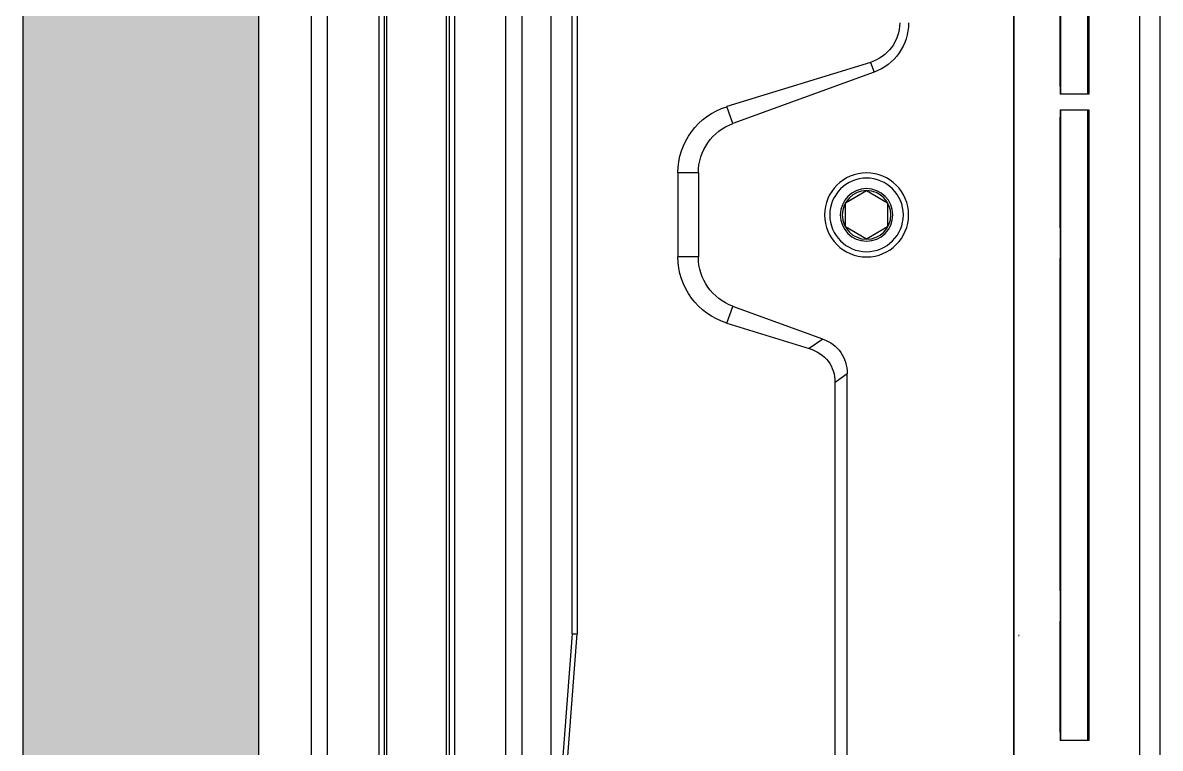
# Model space of a CAD drawing. Header units: millimetres. Extents: x 389 to 17466, y 310 to 5904.
# Drawn here: x 15988.4 to 16096.6, y 3142.9 to 3211.9 of the extents above; entities that cross this region are included whole.
import ezdxf
from ezdxf.lldxf.tags import DXFTag

# ---------------------------------------------------------------- set-up
doc = ezdxf.new("R2010")
doc.units = ezdxf.units.MM
doc.layers.add('1', color=7, linetype='Continuous', true_color=0xffffff)
doc.layers.add('DIM', color=4, linetype='Continuous')
tags = doc.linetypes.add('DASHED', pattern=[25.72, 12.86, -12.86]).pattern_tags.tags
tags[6:7] = [DXFTag(74, 4), DXFTag(75, 0), DXFTag(340, '0'), DXFTag(46, 0.0), DXFTag(50, 0.0), DXFTag(44, 0.0), DXFTag(45, 0.0)]
tags[4:5] = [DXFTag(74, 4), DXFTag(75, 0), DXFTag(340, '0'), DXFTag(46, 0.0), DXFTag(50, 0.0), DXFTag(44, 0.0), DXFTag(45, 0.0)]

# ---------------------------------------------------------------- blocks, each defined once
blk = doc.blocks.new('A$C138409bd')
at = {"layer": '1', "color": 155, "linetype": 'Continuous'}
for p, q in [((1.94, 0.15), (1.94, 159.85)), ((6.8, 159.68), (6.8, 111.5)), ((9.53, 159.59), (9.53, 111.5)), ((13.94, 0.57), (13.94, 159.43)), ((6.89, 111.5), (6.89, 158.01)), ((9.45, 111.5), (9.45, 158.01)), ((6.8, 111.5), (9.53, 111.5)), ((9.53, 110), (6.8, 110)), ((6.8, 110), (6.8, 50)), ((6.89, 50), (6.89, 110)), ((9.45, 100.05), (9.45, 110)), ((9.53, 110), (9.53, 50)), ((9.45, 83.83), (9.45, 100.05)), ((9.45, 59.02), (9.45, 83.83)), ((9.45, 50), (9.45, 59.02)), ((6.8, 50), (9.53, 50))]:
    blk.add_line(p, q, dxfattribs=at)
at = {"layer": '1'}
for p, q in [((1.94, 0.15), (1.94, 159.85)), ((6.8, 159.68), (6.8, 111.5)), ((9.53, 159.59), (9.53, 111.5)), ((13.94, 0.57), (13.94, 159.43)), ((6.89, 111.5), (6.89, 158.01)), ((9.45, 111.5), (9.45, 158.01)), ((6.8, 111.5), (9.53, 111.5)), ((9.53, 110), (6.8, 110)), ((6.8, 110), (6.8, 50)), ((6.89, 50), (6.89, 110)), ((9.45, 100.05), (9.45, 110)), ((9.53, 110), (9.53, 50)), ((9.45, 83.83), (9.45, 100.05)), ((9.45, 59.02), (9.45, 83.83)), ((9.45, 50), (9.45, 59.02)), ((6.8, 50), (9.53, 50))]:
    blk.add_line(p, q, dxfattribs=at)
at = {"layer": '1', "color": 155, "linetype": 'DASHED', "lineweight": 5}
for p, q in [((6.8, 111.5), (6.8, 159.68)), ((9.53, 116.17), (9.53, 124.57)), ((9.55, 112.21), (9.55, 121.43)), ((6.8, 50), (6.8, 110)), ((9.55, 98.76), (9.55, 109.31)), ((9.55, 64.24), (9.55, 95.86)), ((9.55, 50.79), (9.55, 61.34)), ((9.53, 52.14), (9.53, 59.98)), ((13.44, 60.04), (13.44, 59.91))]:
    blk.add_line(p, q, dxfattribs=at)
at = {"layer": '1', "color": 155, "linetype": 'Continuous'}
blk.add_open_spline([(13.94, 115.74), (13.95, 115.74), (13.96, 115.74)], degree=2, dxfattribs=at)
blk.add_open_spline([(13.94, 115.74), (13.95, 115.74), (13.96, 115.74)], degree=2, dxfattribs=at)
at = {"layer": '1'}
blk.add_open_spline([(13.94, 115.74), (13.95, 115.74), (13.96, 115.74)], degree=2, dxfattribs=at)
blk.add_open_spline([(13.94, 115.74), (13.95, 115.74), (13.96, 115.74)], degree=2, dxfattribs=at)
at = {"layer": 'DIM', "color": 82, "linetype": 'Continuous'}
for p, q in [((0, 0), (0, 160)), ((1.94, 0), (1.94, 160))]:
    blk.add_line(p, q, dxfattribs=at)
blk = doc.blocks.new('A$C2f8b7123')
at = {"color": 7, "linetype": 'Continuous'}
for p, q in [((102.49, 61.15), (102.49, 464.91)), ((104.49, 15.33), (104.49, 419.93)), ((102.02, 189.73), (102.02, 61.14)), ((60.49, 160.36), (60.49, 39.5)), ((74.12, 115.51), (73.78, 114.58)), ((74.12, 115.51), (87.79, 111.3)), ((73.78, 114.58), (87.2, 109.7)), ((87.2, 109.7), (87.79, 111.3)), ((90.49, 105), (92.44, 105)), ((90.49, 105), (90.49, 97)), ((92.44, 105), (92.44, 97)), ((74.49, 103.31), (72.49, 102.15)), ((76.49, 102.15), (74.49, 103.31)), ((72.49, 102.15), (72.49, 99.85)), ((76.49, 99.85), (76.49, 102.15)), ((72.49, 99.85), (74.49, 98.69)), ((74.49, 98.69), (76.49, 99.85)), ((90.49, 97), (92.44, 97)), ((78.65, 89.19), (87.2, 92.3)), ((87.79, 90.7), (87.2, 92.3)), ((87.79, 90.7), (79.95, 88.28)), ((78.65, 89.19), (79.95, 88.28)), ((76.33, 85.87), (77.49, 85.05)), ((76.33, 33.73), (76.33, 85.87)), ((77.49, 34.54), (77.49, 85.05)), ((104.02, 35), (102.02, 61.14)), ((102.49, 61.15), (102.11, 61.14)), ((102.49, 61.15), (104.49, 35.01))]:
    blk.add_line(p, q, dxfattribs=at)
for radius in [4, 3.5, 2.5, 2.31]:
    blk.add_circle((74.49, 101), radius, dxfattribs=at)
for centre, start, end in [((75.49, 119.28), 180, 250), ((85.49, 105), 0, 70), ((85.49, 97), 290, 360)]:
    blk.add_arc(centre, 5, start, end, dxfattribs=at)
for centre, major_axis, ratio, start_param, end_param in [((75.29, 119.28), (3.95, 0), 0.998626, -3.141593, -1.870145), ((85.84, 105), (6.6, 0), 0.998626, 0, 1.271447), ((85.84, 97), (6.6, 0), 0.998626, -1.271447, 0), ((83.4, 83.39), (6.46, -4.53), 0.633687, 2.72398, 3.559206), ((84.96, 82.3), (6.93, -4.63), 0.59997, 2.687646, 3.522872)]:
    blk.add_ellipse(centre, major_axis=major_axis, ratio=ratio, start_param=start_param, end_param=end_param, dxfattribs=at)
blk = doc.blocks.new('adzb')
at = {"color": 7, "linetype": 'Continuous'}
for p, q in [((11160.96, 1228.76), (11160.96, 1633.35)), ((11204.96, 1252.92), (11204.96, 1472.42))]:
    blk.add_line(p, q, dxfattribs=at)
at = {"xscale": -1}
for name, p in [('A$C2f8b7123', (11265.45, 1213.42)), ('A$C138409bd', (11218.9, 1214.42))]:
    blk.add_blockref(name, p, dxfattribs=at)
blk = doc.blocks.new('*U27')
blk.add_blockref('adzb', (-11189.427912, -1457.923908))
blk = doc.blocks.new('*U28')
at = {"color": 0, "linetype": 'ByBlock', "lineweight": -2, "transparency": 16777216}
blk.add_blockref('*U27', (0, 1440), dxfattribs=at)
blk = doc.blocks.new('AdZ C')
at = {"color": 114, "linetype": 'Continuous', "true_color": 0x139b48}
for p, q in [((11941.99, 1140.54), (12883.49, 1140.54)), ((12883.49, 1139.04), (11941.99, 1139.04)), ((12883.49, 1134.14), (11941.99, 1134.14)), ((12883.49, 1133.64), (11941.99, 1133.64)), ((11941.99, 1133.38), (12883.49, 1133.38)), ((11941.99, 1127.7), (12883.49, 1127.7)), ((12883.49, 1127.44), (11941.99, 1127.44)), ((12883.49, 1126.94), (11941.99, 1126.94)), ((11941.99, 1122.04), (12883.49, 1122.04)), ((12883.49, 1120.54), (11941.99, 1120.54))]:
    blk.add_line(p, q, dxfattribs=at)

msp = doc.modelspace()

# ---------------------------------------------------------------- hatches: boundary and pattern name
h = msp.add_hatch()
h.set_pattern_fill('ANSI36', color=256, scale=4)
h.paths.add_polyline_path([(15988.3728, 1580.6456), (16010.8402, 1580.6456), (16010.8402, 5165.1401), (15988.3728, 5165.1401)])

# ---------------------------------------------------------------- linework, layer by layer
at = {"layer": 'DIM', "color": 0}
msp.add_lwpolyline([(15988.3728, 5165.1401), (15988.3728, 1580.6456), (16010.8402, 1580.6456), (16010.8402, 5165.1401)], close=True, dxfattribs=at)

# ---------------------------------------------------------------- block references
msp.add_blockref('*U28', (16067.1102, 1897.1281))
at = {"rotation": 90}
msp.add_blockref('AdZ C', (17156.3808, -8848.3656), dxfattribs=at)

doc.saveas('drawing.dxf')
